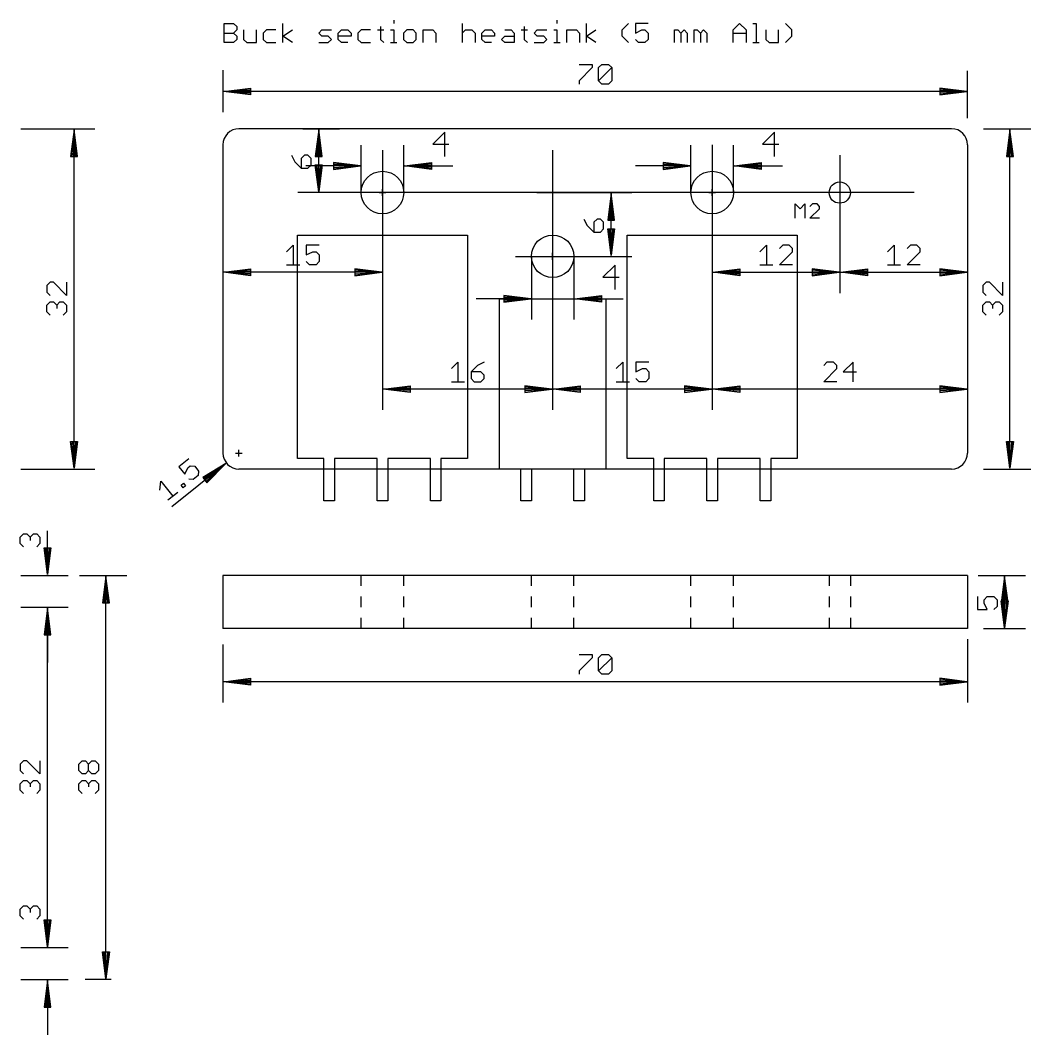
# Model space of a CAD drawing. Extents: x -55 to 231, y -301 to 164.
# Drawn here: x 100.9 to 195.9, y -295.2 to -199.8 of the extents above; entities that cross this region are included whole.
import ezdxf

# ---------------------------------------------------------------- set-up
doc = ezdxf.new("R2010")
doc.units = 0
for name, color, linetype in [('113', 140, 'CONTINUOUS'), ('27', 1, 'CONTINUOUS'), ('47', 7, 'CONTINUOUS')]:
    doc.layers.add(name, color=color, linetype=linetype)

msp = doc.modelspace()

# ---------------------------------------------------------------- linework, layer by layer
at = {"layer": '113'}
for p, q in [((120.1016, -201.8984), (120.1016, -200.1001)), ((120.1016, -200.1001), (121.0008, -200.1001)), ((121.0008, -200.1001), (121.3005, -200.3998)), ((125.6263, -201.8984), (125.6263, -200.1001)), ((136.0547, -199.8003), (136.0547, -200.1001)), ((142.5074, -200.1001), (142.5074, -201.8984)), ((151.4011, -199.8003), (151.4011, -200.1001)), ((154.1707, -201.8984), (154.1707, -200.1001)), ((157.5469, -200.6995), (158.1463, -200.1001)), ((159.9735, -200.1001), (158.7746, -200.1001)), ((158.7746, -200.1001), (158.7746, -200.9992)), ((167.9825, -200.6995), (168.5819, -200.1001)), ((168.5819, -200.1001), (169.1814, -200.6995)), ((169.824, -200.1001), (170.1238, -200.1001)), ((170.1238, -200.1001), (170.1238, -201.8984)), ((173.4928, -200.6995), (172.8933, -200.1001)), ((120.1016, -200.9992), (121.0008, -200.9992)), ((121.3005, -200.6995), (121.0008, -200.9992)), ((121.0008, -200.9992), (121.3005, -201.299)), ((121.3005, -200.3998), (121.3005, -200.6995)), ((121.9432, -200.6995), (121.9432, -201.5987)), ((123.1421, -201.8984), (123.1421, -200.6995)), ((124.0845, -200.6995), (123.7847, -200.9992)), ((123.7847, -200.9992), (123.7847, -201.5987)), ((124.9836, -200.6995), (124.0845, -200.6995)), ((125.6263, -201.299), (126.5255, -200.6995)), ((129.0025, -200.9992), (129.3023, -200.6995)), ((129.3023, -201.299), (129.0025, -200.9992)), ((129.3023, -200.6995), (130.2014, -200.6995)), ((130.8441, -200.9992), (131.1438, -200.6995)), ((130.8441, -201.5987), (130.8441, -200.9992)), ((131.1438, -200.6995), (131.7433, -200.6995)), ((131.7433, -200.6995), (132.043, -200.9992)), ((132.043, -200.9992), (132.043, -201.299)), ((132.9854, -200.6995), (132.6857, -200.9992)), ((132.6857, -200.9992), (132.6857, -201.5987)), ((133.8846, -200.6995), (132.9854, -200.6995)), ((134.5272, -200.6995), (135.1267, -200.6995)), ((134.827, -200.3998), (134.827, -201.5987)), ((135.755, -200.6995), (136.0547, -200.6995)), ((136.0547, -200.6995), (136.0547, -201.8984)), ((137.2824, -200.6995), (136.9827, -200.9992)), ((136.9827, -200.9992), (136.9827, -201.5987)), ((137.8818, -200.6995), (137.2824, -200.6995)), ((138.1816, -200.9992), (137.8818, -200.6995)), ((138.1816, -201.5987), (138.1816, -200.9992)), ((138.8243, -201.8984), (138.8243, -200.6995)), ((138.8243, -200.6995), (139.7234, -200.6995)), ((139.7234, -200.6995), (140.0231, -200.9992)), ((140.0231, -200.9992), (140.0231, -201.8984)), ((142.5074, -200.9992), (142.8071, -200.6995)), ((142.8071, -200.6995), (143.4066, -200.6995)), ((143.4066, -200.6995), (143.7063, -200.9992)), ((143.7063, -200.9992), (143.7063, -201.8984)), ((144.349, -200.9992), (144.6487, -200.6995)), ((144.349, -201.5987), (144.349, -200.9992)), ((144.6487, -200.6995), (145.2481, -200.6995)), ((145.2481, -200.6995), (145.5479, -200.9992)), ((145.5479, -200.9992), (145.5479, -201.299)), ((146.4903, -200.6995), (147.0897, -200.6995)), ((147.0897, -200.6995), (147.3894, -200.9992)), ((147.3894, -200.9992), (147.3894, -201.8984)), ((148.0321, -200.6995), (148.6316, -200.6995)), ((148.3318, -200.3998), (148.3318, -201.5987)), ((149.2598, -200.9992), (149.5595, -200.6995)), ((149.5595, -201.299), (149.2598, -200.9992)), ((149.5595, -200.6995), (150.4587, -200.6995)), ((151.1014, -200.6995), (151.4011, -200.6995)), ((151.4011, -200.6995), (151.4011, -201.8984)), ((152.3291, -201.8984), (152.3291, -200.6995)), ((152.3291, -200.6995), (153.2283, -200.6995)), ((153.2283, -200.6995), (153.528, -200.9992)), ((153.528, -200.9992), (153.528, -201.8984)), ((154.1707, -201.299), (155.0699, -200.6995)), ((157.5469, -201.299), (157.5469, -200.6995)), ((158.7746, -200.9992), (159.3741, -200.6995)), ((159.3741, -200.6995), (159.6738, -200.6995)), ((159.6738, -200.6995), (159.9735, -200.9992)), ((159.9735, -200.9992), (159.9735, -201.5987)), ((162.4578, -201.8984), (162.4578, -200.6995)), ((162.4578, -200.6995), (162.7575, -200.6995)), ((162.7575, -200.6995), (163.0572, -200.9992)), ((163.0572, -200.9992), (163.3569, -200.6995)), ((163.0572, -200.9992), (163.0572, -201.8984)), ((163.3569, -200.6995), (163.6567, -200.9992)), ((163.6567, -200.9992), (163.6567, -201.8984)), ((164.2993, -201.8984), (164.2993, -200.6995)), ((164.2993, -200.6995), (164.5991, -200.6995)), ((164.5991, -200.6995), (164.8988, -200.9992)), ((164.8988, -200.9992), (165.1985, -200.6995)), ((164.8988, -200.9992), (164.8988, -201.8984)), ((165.1985, -200.6995), (165.4982, -200.9992)), ((165.4982, -200.9992), (165.4982, -201.8984)), ((167.9825, -201.8984), (167.9825, -200.6995)), ((167.9825, -200.9992), (169.1814, -200.9992)), ((169.1814, -200.6995), (169.1814, -201.8984)), ((171.0518, -200.6995), (171.0518, -201.5987)), ((172.2507, -201.8984), (172.2507, -200.6995)), ((173.4928, -201.299), (173.4928, -200.6995)), ((121.0008, -201.8984), (120.1016, -201.8984)), ((121.3005, -201.5987), (121.0008, -201.8984)), ((121.3005, -201.299), (121.3005, -201.5987)), ((121.9432, -201.5987), (122.2429, -201.8984)), ((122.2429, -201.8984), (123.1421, -201.8984)), ((123.7847, -201.5987), (124.0845, -201.8984)), ((124.0845, -201.8984), (124.9836, -201.8984)), ((126.5255, -201.8984), (125.6263, -201.299)), ((129.0025, -201.8984), (129.9017, -201.8984)), ((129.9017, -201.299), (129.3023, -201.299)), ((130.2014, -201.5987), (129.9017, -201.299)), ((129.9017, -201.8984), (130.2014, -201.5987)), ((132.043, -201.299), (130.8441, -201.299)), ((131.1438, -201.8984), (130.8441, -201.5987)), ((131.7433, -201.8984), (131.1438, -201.8984)), ((132.6857, -201.5987), (132.9854, -201.8984)), ((132.9854, -201.8984), (133.8846, -201.8984)), ((134.827, -201.5987), (135.1267, -201.8984)), ((135.755, -201.8984), (136.3544, -201.8984)), ((136.9827, -201.5987), (137.2824, -201.8984)), ((137.2824, -201.8984), (137.8818, -201.8984)), ((137.8818, -201.8984), (138.1816, -201.5987)), ((145.5479, -201.299), (144.349, -201.299)), ((144.6487, -201.8984), (144.349, -201.5987)), ((145.2481, -201.8984), (144.6487, -201.8984)), ((146.1905, -201.5987), (146.4903, -201.299)), ((146.4903, -201.8984), (146.1905, -201.5987)), ((146.4903, -201.299), (147.3894, -201.299)), ((147.3894, -201.8984), (146.4903, -201.8984)), ((148.3318, -201.5987), (148.6316, -201.8984)), ((149.2598, -201.8984), (150.159, -201.8984)), ((150.159, -201.299), (149.5595, -201.299)), ((150.4587, -201.5987), (150.159, -201.299)), ((150.159, -201.8984), (150.4587, -201.5987)), ((151.1014, -201.8984), (151.7008, -201.8984)), ((155.0699, -201.8984), (154.1707, -201.299)), ((158.1463, -201.8984), (157.5469, -201.299)), ((159.0743, -201.8984), (158.7746, -201.5987)), ((159.6738, -201.8984), (159.0743, -201.8984)), ((159.9735, -201.5987), (159.6738, -201.8984)), ((169.824, -201.8984), (170.4235, -201.8984)), ((171.0518, -201.5987), (171.3515, -201.8984)), ((171.3515, -201.8984), (172.2507, -201.8984)), ((172.8933, -201.8984), (173.4928, -201.299)), ((188.5, -210), (121.5, -210)), ((120, -211.5), (120, -240.5)), ((190, -211.5), (190, -240.5)), ((188.5, -242), (121.5, -242)), ((177, -252), (120, -252)), ((120, -252), (120, -257)), ((133, -253), (133, -252)), ((137, -253), (137, -252)), ((149, -253), (149, -252)), ((153, -253), (153, -252)), ((164, -253), (164, -252)), ((168, -253), (168, -252)), ((179, -252), (177, -252)), ((177, -252), (177, -253)), ((190, -252), (179, -252)), ((179, -252), (179, -253)), ((190, -252), (190, -257)), ((133, -255), (133, -254)), ((137, -255), (137, -254)), ((149, -255), (149, -254)), ((153, -255), (153, -254)), ((164, -255), (164, -254)), ((168, -255), (168, -254)), ((177, -254), (177, -255)), ((179, -254), (179, -255)), ((133, -257), (133, -256)), ((137, -257), (137, -256)), ((149, -257), (149, -256)), ((153, -257), (153, -256)), ((164, -257), (164, -256)), ((168, -257), (168, -256)), ((177, -256), (177, -257)), ((179, -256), (179, -257)), ((177, -257), (120, -257)), ((179, -257), (177, -257)), ((190, -257), (179, -257))]:
    msp.add_line(p, q, dxfattribs=at)
for centre, radius in [((135, -216), 2), ((166, -216), 2), ((178, -216), 1), ((151, -222), 2)]:
    msp.add_circle(centre, radius, dxfattribs=at)
for centre, start, end in [((121.5, -211.5), 90, 180), ((188.5, -211.5), 0, 90), ((121.5, -240.5), 180, 270), ((188.5, -240.5), 270, 0)]:
    msp.add_arc(centre, 1.5, start, end, dxfattribs=at)
at = {"layer": '27'}
for p, q in [((127, -220), (143, -220)), ((127, -241), (127, -220)), ((143, -220), (143, -241)), ((158, -220), (174, -220)), ((158, -241), (158, -220)), ((174, -220), (174, -241)), ((146, -242), (146, -226)), ((146, -226), (156, -226)), ((156, -226), (156, -242)), ((129.5, -241), (127, -241)), ((129.5, -245), (129.5, -241)), ((134.5, -241), (130.5, -241)), ((130.5, -241), (130.5, -245)), ((134.5, -245), (134.5, -241)), ((139.5, -241), (135.5, -241)), ((135.5, -241), (135.5, -245)), ((139.5, -245), (139.5, -241)), ((143, -241), (140.5, -241)), ((140.5, -241), (140.5, -245)), ((160.5, -241), (158, -241)), ((160.5, -245), (160.5, -241)), ((165.5, -241), (161.5, -241)), ((161.5, -241), (161.5, -245)), ((165.5, -245), (165.5, -241)), ((170.5, -241), (166.5, -241)), ((166.5, -241), (166.5, -245)), ((170.5, -245), (170.5, -241)), ((174, -241), (171.5, -241)), ((171.5, -241), (171.5, -245)), ((148, -242), (146, -242)), ((148, -245), (148, -242)), ((153, -242), (149, -242)), ((149, -242), (149, -245)), ((153, -245), (153, -242)), ((156, -242), (154, -242)), ((154, -242), (154, -245)), ((130.5, -245), (129.5, -245)), ((135.5, -245), (134.5, -245)), ((140.5, -245), (139.5, -245)), ((149, -245), (148, -245)), ((154, -245), (153, -245)), ((161.5, -245), (160.5, -245)), ((166.5, -245), (165.5, -245)), ((171.5, -245), (170.5, -245))]:
    msp.add_line(p, q, dxfattribs=at)
at = {"layer": '47'}
for p, q in [((153.4829, -203.9446), (154.7157, -203.9446)), ((154.7157, -203.9446), (154.7157, -204.2528)), ((155.3245, -204.2528), (155.6327, -203.9446)), ((155.6327, -203.9446), (156.2491, -203.9446)), ((156.2491, -203.9446), (156.5573, -204.2528)), ((120, -204.5), (120, -208.45)), ((154.7157, -204.2528), (153.4829, -205.4856)), ((155.3245, -205.4856), (155.3245, -204.2528)), ((155.3245, -205.4856), (156.5573, -204.2528)), ((156.5573, -204.2528), (156.5573, -205.4856)), ((190, -209), (190, -204.55)), ((153.4829, -205.4856), (153.4829, -205.7938)), ((155.6327, -205.7938), (155.3245, -205.4856)), ((156.2491, -205.7938), (155.6327, -205.7938)), ((156.5573, -205.4856), (156.2491, -205.7938)), ((120.065, -206.5), (122.6, -206.1808)), ((120.065, -206.5), (122.6, -206.24)), ((120.065, -206.5), (122.6, -206.37)), ((189.935, -206.5), (120.065, -206.5)), ((122.6, -206.8192), (120.065, -206.5)), ((122.6, -206.63), (120.065, -206.5)), ((122.6, -206.76), (120.065, -206.5)), ((122.6, -206.1808), (122.6, -206.8192)), ((189.935, -206.5), (187.4, -206.1808)), ((187.4, -206.1808), (187.4, -206.8192)), ((189.935, -206.5), (187.4, -206.24)), ((189.935, -206.5), (187.4, -206.37)), ((187.4, -206.8192), (189.935, -206.5)), ((187.4, -206.63), (189.935, -206.5)), ((187.4, -206.76), (189.935, -206.5)), ((101, -210), (107.95, -210)), ((106, -210.065), (105.6808, -212.6)), ((106, -210.065), (105.74, -212.6)), ((106, -210.065), (105.87, -212.6)), ((106, -241.935), (106, -210.065)), ((106.3192, -212.6), (106, -210.065)), ((106.13, -212.6), (106, -210.065)), ((106.26, -212.6), (106, -210.065)), ((127.5, -210), (130.95, -210)), ((129, -210.065), (128.6808, -212.6)), ((129, -210.065), (128.74, -212.6)), ((129, -210.065), (128.87, -212.6)), ((129, -215.935), (129, -210.065)), ((129.3192, -212.6), (129, -210.065)), ((129.13, -212.6), (129, -210.065)), ((129.26, -212.6), (129, -210.065)), ((140.871, -210.32), (139.727, -211.464)), ((140.871, -212.608), (140.871, -210.32)), ((171.871, -210.32), (170.727, -211.464)), ((171.871, -212.608), (171.871, -210.32)), ((191.5, -210), (195.95, -210)), ((194, -210.065), (193.6808, -212.6)), ((194, -210.065), (193.74, -212.6)), ((194, -210.065), (193.87, -212.6)), ((194, -241.935), (194, -210.065)), ((194.3192, -212.6), (194, -210.065)), ((194.13, -212.6), (194, -210.065)), ((194.26, -212.6), (194, -210.065)), ((133, -216), (133, -211.55)), ((137, -216), (137, -211.55)), ((139.727, -211.464), (141.2523, -211.464)), ((164, -216), (164, -211.55)), ((166, -211.5), (166, -236.45)), ((168, -216), (168, -211.55)), ((170.727, -211.464), (172.2523, -211.464)), ((105.6808, -212.6), (106.3192, -212.6)), ((126.4446, -212.4899), (126.7528, -213.1063)), ((127.6774, -212.4899), (127.3692, -212.7981)), ((127.9856, -212.4899), (127.6774, -212.4899)), ((128.2938, -212.7981), (127.9856, -212.4899)), ((128.6808, -212.6), (129.3192, -212.6)), ((135, -212), (135, -225.45)), ((151, -212), (151, -236.45)), ((178, -212.5), (178, -225.45)), ((193.6808, -212.6), (194.3192, -212.6)), ((126.7528, -213.1063), (127.3692, -213.7227)), ((127.3692, -212.7981), (127.3692, -213.7227)), ((132.935, -213.5), (127.8, -213.5)), ((127.9856, -213.7227), (128.2938, -213.4145)), ((128.2938, -213.4145), (128.2938, -212.7981)), ((129, -215.935), (128.6808, -213.4)), ((128.6808, -213.4), (129.3192, -213.4)), ((129, -215.935), (128.74, -213.4)), ((129, -215.935), (128.87, -213.4)), ((129.3192, -213.4), (129, -215.935)), ((129.13, -213.4), (129, -215.935)), ((129.26, -213.4), (129, -215.935)), ((132.935, -213.5), (130.4, -213.1808)), ((130.4, -213.1808), (130.4, -213.8192)), ((132.935, -213.5), (130.4, -213.24)), ((132.935, -213.5), (130.4, -213.37)), ((130.4, -213.8192), (132.935, -213.5)), ((130.4, -213.63), (132.935, -213.5)), ((130.4, -213.76), (132.935, -213.5)), ((137.065, -213.5), (139.6, -213.1808)), ((137.065, -213.5), (139.6, -213.24)), ((137.065, -213.5), (139.6, -213.37)), ((137.065, -213.5), (141.6172, -213.5)), ((139.6, -213.8192), (137.065, -213.5)), ((139.6, -213.63), (137.065, -213.5)), ((139.6, -213.76), (137.065, -213.5)), ((139.6, -213.1808), (139.6, -213.8192)), ((163.935, -213.5), (158.8, -213.5)), ((163.935, -213.5), (161.4, -213.1808)), ((161.4, -213.1808), (161.4, -213.8192)), ((163.935, -213.5), (161.4, -213.24)), ((163.935, -213.5), (161.4, -213.37)), ((161.4, -213.8192), (163.935, -213.5)), ((161.4, -213.63), (163.935, -213.5)), ((161.4, -213.76), (163.935, -213.5)), ((168.065, -213.5), (170.6, -213.1808)), ((168.065, -213.5), (170.6, -213.24)), ((168.065, -213.5), (170.6, -213.37)), ((168.065, -213.5), (172.6172, -213.5)), ((170.6, -213.8192), (168.065, -213.5)), ((170.6, -213.63), (168.065, -213.5)), ((170.6, -213.76), (168.065, -213.5)), ((170.6, -213.1808), (170.6, -213.8192)), ((127.3692, -213.7227), (127.9856, -213.7227)), ((185, -216), (127.05, -216)), ((134.6808, -216), (135.3192, -216)), ((135, -216.3192), (135, -215.6808)), ((149.5, -216), (158.45, -216)), ((156.5, -216.065), (156.1808, -218.6)), ((156.5, -216.065), (156.24, -218.6)), ((156.5, -216.065), (156.37, -218.6)), ((156.5, -221.935), (156.5, -216.065)), ((156.8192, -218.6), (156.5, -216.065)), ((156.63, -218.6), (156.5, -216.065)), ((156.76, -218.6), (156.5, -216.065)), ((165.6808, -216), (166.3192, -216)), ((166, -216.3192), (166, -215.6808)), ((173.8138, -218.4238), (173.8138, -217.0751)), ((173.8138, -217.0751), (174.2634, -217.5246)), ((174.2634, -217.5246), (174.713, -217.0751)), ((174.713, -217.0751), (174.713, -218.4238)), ((175.4198, -217.0751), (175.195, -217.2998)), ((175.8694, -217.0751), (175.4198, -217.0751)), ((176.0942, -217.2998), (175.8694, -217.0751)), ((176.0942, -217.5246), (176.0942, -217.2998)), ((175.195, -218.4238), (176.0942, -217.5246)), ((176.0942, -218.4238), (175.195, -218.4238)), ((153.9446, -218.4899), (154.2528, -219.1063)), ((154.2528, -219.1063), (154.8692, -219.7227)), ((155.1774, -218.4899), (154.8692, -218.7981)), ((154.8692, -218.7981), (154.8692, -219.7227)), ((155.4856, -218.4899), (155.1774, -218.4899)), ((155.7938, -218.7981), (155.4856, -218.4899)), ((155.4856, -219.7227), (155.7938, -219.4145)), ((155.7938, -219.4145), (155.7938, -218.7981)), ((156.1808, -218.6), (156.8192, -218.6)), ((156.5, -221.935), (156.1808, -219.4)), ((156.1808, -219.4), (156.8192, -219.4)), ((156.5, -221.935), (156.24, -219.4)), ((156.5, -221.935), (156.37, -219.4)), ((156.8192, -219.4), (156.5, -221.935)), ((156.63, -219.4), (156.5, -221.935)), ((156.76, -219.4), (156.5, -221.935)), ((154.8692, -219.7227), (155.4856, -219.7227)), ((125.9829, -221.561), (126.5993, -220.9446)), ((126.5993, -220.9446), (126.5993, -222.7938)), ((129.0573, -220.9446), (127.8245, -220.9446)), ((127.8245, -220.9446), (127.8245, -221.8692)), ((166, -221), (166, -225.45)), ((170.4829, -221.561), (171.0993, -220.9446)), ((171.0993, -220.9446), (171.0993, -222.7938)), ((172.6327, -220.9446), (172.3245, -221.2528)), ((173.2491, -220.9446), (172.6327, -220.9446)), ((173.5573, -221.2528), (173.2491, -220.9446)), ((173.5573, -221.561), (173.5573, -221.2528)), ((178, -221), (178, -225.45)), ((182.4829, -221.561), (183.0993, -220.9446)), ((183.0993, -220.9446), (183.0993, -222.7938)), ((184.6327, -220.9446), (184.3245, -221.2528)), ((185.2491, -220.9446), (184.6327, -220.9446)), ((185.5573, -221.2528), (185.2491, -220.9446)), ((185.5573, -221.561), (185.5573, -221.2528)), ((190, -221), (190, -225.45)), ((127.8245, -221.8692), (128.4409, -221.561)), ((128.4409, -221.561), (128.7491, -221.561)), ((128.7491, -221.561), (129.0573, -221.8692)), ((129.0573, -221.8692), (129.0573, -222.4856)), ((147.5, -222), (158.45, -222)), ((149, -222), (149, -227.95)), ((150.6808, -222), (151.3192, -222)), ((151, -222.3192), (151, -221.6808)), ((153, -222), (153, -227.95)), ((172.3245, -222.7938), (173.5573, -221.561)), ((184.3245, -222.7938), (185.5573, -221.561)), ((120, -222.5), (120, -225.45)), ((120.065, -223.5), (122.6, -223.1808)), ((122.6, -223.1808), (122.6, -223.8192)), ((125.9829, -222.7938), (127.2157, -222.7938)), ((128.1327, -222.7938), (127.8245, -222.4856)), ((128.7491, -222.7938), (128.1327, -222.7938)), ((129.0573, -222.4856), (128.7491, -222.7938)), ((134.935, -223.5), (132.4, -223.1808)), ((132.4, -223.1808), (132.4, -223.8192)), ((135, -222.5), (135, -236.45)), ((151, -222.5), (151, -236.45)), ((156.871, -222.82), (155.727, -223.964)), ((156.871, -225.108), (156.871, -222.82)), ((166.065, -223.5), (168.6, -223.1808)), ((168.6, -223.1808), (168.6, -223.8192)), ((170.4829, -222.7938), (171.7157, -222.7938)), ((173.5573, -222.7938), (172.3245, -222.7938)), ((177.935, -223.5), (175.4, -223.1808)), ((175.4, -223.1808), (175.4, -223.8192)), ((178.065, -223.5), (180.6, -223.1808)), ((180.6, -223.1808), (180.6, -223.8192)), ((182.4829, -222.7938), (183.7157, -222.7938)), ((185.5573, -222.7938), (184.3245, -222.7938)), ((189.935, -223.5), (187.4, -223.1808)), ((187.4, -223.1808), (187.4, -223.8192)), ((120.065, -223.5), (122.6, -223.24)), ((120.065, -223.5), (122.6, -223.37)), ((134.935, -223.5), (120.065, -223.5)), ((122.6, -223.8192), (120.065, -223.5)), ((122.6, -223.63), (120.065, -223.5)), ((122.6, -223.76), (120.065, -223.5)), ((134.935, -223.5), (132.4, -223.24)), ((134.935, -223.5), (132.4, -223.37)), ((132.4, -223.8192), (134.935, -223.5)), ((132.4, -223.63), (134.935, -223.5)), ((132.4, -223.76), (134.935, -223.5)), ((155.727, -223.964), (157.2523, -223.964)), ((166.065, -223.5), (168.6, -223.24)), ((166.065, -223.5), (168.6, -223.37)), ((166.065, -223.5), (177.935, -223.5)), ((168.6, -223.8192), (166.065, -223.5)), ((168.6, -223.63), (166.065, -223.5)), ((168.6, -223.76), (166.065, -223.5)), ((177.935, -223.5), (175.4, -223.24)), ((177.935, -223.5), (175.4, -223.37)), ((175.4, -223.8192), (177.935, -223.5)), ((175.4, -223.63), (177.935, -223.5)), ((175.4, -223.76), (177.935, -223.5)), ((178.065, -223.5), (180.6, -223.24)), ((178.065, -223.5), (180.6, -223.37)), ((178.065, -223.5), (189.935, -223.5)), ((180.6, -223.8192), (178.065, -223.5)), ((180.6, -223.63), (178.065, -223.5)), ((180.6, -223.76), (178.065, -223.5)), ((189.935, -223.5), (187.4, -223.24)), ((189.935, -223.5), (187.4, -223.37)), ((187.4, -223.8192), (189.935, -223.5)), ((187.4, -223.63), (189.935, -223.5)), ((187.4, -223.76), (189.935, -223.5)), ((103.7528, -224.4427), (103.4446, -224.7509)), ((103.4446, -224.7509), (103.4446, -225.3673)), ((104.061, -224.4427), (103.7528, -224.4427)), ((105.2938, -225.6755), (104.061, -224.4427)), ((105.2938, -224.4427), (105.2938, -225.6755)), ((191.7528, -224.4427), (191.4446, -224.7509)), ((191.4446, -224.7509), (191.4446, -225.3673)), ((192.061, -224.4427), (191.7528, -224.4427)), ((193.2938, -225.6755), (192.061, -224.4427)), ((193.2938, -224.4427), (193.2938, -225.6755)), ((103.4446, -225.3673), (103.7528, -225.6755)), ((148.935, -226), (143.8, -226)), ((148.935, -226), (146.4, -225.6808)), ((146.4, -225.6808), (146.4, -226.3192)), ((148.935, -226), (146.4, -225.74)), ((148.935, -226), (146.4, -225.87)), ((146.4, -226.3192), (148.935, -226)), ((146.4, -226.13), (148.935, -226)), ((146.4, -226.26), (148.935, -226)), ((153.065, -226), (155.6, -225.6808)), ((153.065, -226), (155.6, -225.74)), ((153.065, -226), (155.6, -225.87)), ((153.065, -226), (157.6172, -226)), ((155.6, -226.3192), (153.065, -226)), ((155.6, -226.13), (153.065, -226)), ((155.6, -226.26), (153.065, -226)), ((155.6, -225.6808), (155.6, -226.3192)), ((191.4446, -225.3673), (191.7528, -225.6755)), ((103.4446, -226.5925), (103.7528, -226.2843)), ((103.4446, -227.2089), (103.4446, -226.5925)), ((103.7528, -226.2843), (104.061, -226.2843)), ((104.061, -226.2843), (104.3692, -226.5925)), ((104.3692, -226.5925), (104.6774, -226.2843)), ((104.3692, -226.5925), (104.3692, -226.9007)), ((104.6774, -226.2843), (104.9856, -226.2843)), ((104.9856, -226.2843), (105.2938, -226.5925)), ((105.2938, -226.5925), (105.2938, -227.2089)), ((191.4446, -226.5925), (191.7528, -226.2843)), ((191.4446, -227.2089), (191.4446, -226.5925)), ((191.7528, -226.2843), (192.061, -226.2843)), ((192.061, -226.2843), (192.3692, -226.5925)), ((192.3692, -226.5925), (192.6774, -226.2843)), ((192.3692, -226.5925), (192.3692, -226.9007)), ((192.6774, -226.2843), (192.9856, -226.2843)), ((192.9856, -226.2843), (193.2938, -226.5925)), ((193.2938, -226.5925), (193.2938, -227.2089)), ((103.7528, -227.5171), (103.4446, -227.2089)), ((105.2938, -227.2089), (104.9856, -227.5171)), ((190, -228), (190, -236.45)), ((191.7528, -227.5171), (191.4446, -227.2089)), ((193.2938, -227.2089), (192.9856, -227.5171)), ((166, -230.5), (166, -236.45)), ((141.4829, -232.561), (142.0993, -231.9446)), ((142.0993, -231.9446), (142.0993, -233.7938)), ((143.9409, -232.2528), (143.3245, -232.8692)), ((144.5573, -231.9446), (143.9409, -232.2528)), ((156.9829, -232.561), (157.5993, -231.9446)), ((157.5993, -231.9446), (157.5993, -233.7938)), ((160.0573, -231.9446), (158.8245, -231.9446)), ((158.8245, -231.9446), (158.8245, -232.8692)), ((158.8245, -232.8692), (159.4409, -232.561)), ((159.4409, -232.561), (159.7491, -232.561)), ((159.7491, -232.561), (160.0573, -232.8692)), ((176.7911, -231.9446), (176.4829, -232.2528)), ((176.4829, -233.7938), (177.7157, -232.561)), ((177.4075, -231.9446), (176.7911, -231.9446)), ((177.7157, -232.2528), (177.4075, -231.9446)), ((177.7157, -232.561), (177.7157, -232.2528)), ((179.2491, -231.9446), (178.3245, -232.8692)), ((179.2491, -233.7938), (179.2491, -231.9446)), ((143.3245, -232.8692), (143.3245, -233.4856)), ((144.2491, -232.8692), (143.3245, -232.8692)), ((143.3245, -233.4856), (143.6327, -233.7938)), ((144.5573, -233.1774), (144.2491, -232.8692)), ((144.2491, -233.7938), (144.5573, -233.4856)), ((144.5573, -233.4856), (144.5573, -233.1774)), ((159.1327, -233.7938), (158.8245, -233.4856)), ((160.0573, -233.4856), (159.7491, -233.7938)), ((160.0573, -232.8692), (160.0573, -233.4856)), ((178.3245, -232.8692), (179.5573, -232.8692)), ((135.065, -234.5), (137.6, -234.1808)), ((135.065, -234.5), (137.6, -234.24)), ((135.065, -234.5), (137.6, -234.37)), ((150.935, -234.5), (135.065, -234.5)), ((137.6, -234.8192), (135.065, -234.5)), ((137.6, -234.63), (135.065, -234.5)), ((137.6, -234.76), (135.065, -234.5)), ((137.6, -234.1808), (137.6, -234.8192)), ((141.4829, -233.7938), (142.7157, -233.7938)), ((143.6327, -233.7938), (144.2491, -233.7938)), ((150.935, -234.5), (148.4, -234.1808)), ((148.4, -234.1808), (148.4, -234.8192)), ((150.935, -234.5), (148.4, -234.24)), ((150.935, -234.5), (148.4, -234.37)), ((148.4, -234.8192), (150.935, -234.5)), ((148.4, -234.63), (150.935, -234.5)), ((148.4, -234.76), (150.935, -234.5)), ((151.065, -234.5), (153.6, -234.1808)), ((151.065, -234.5), (153.6, -234.24)), ((151.065, -234.5), (153.6, -234.37)), ((165.935, -234.5), (151.065, -234.5)), ((153.6, -234.8192), (151.065, -234.5)), ((153.6, -234.63), (151.065, -234.5)), ((153.6, -234.76), (151.065, -234.5)), ((153.6, -234.1808), (153.6, -234.8192)), ((156.9829, -233.7938), (158.2157, -233.7938)), ((159.7491, -233.7938), (159.1327, -233.7938)), ((165.935, -234.5), (163.4, -234.1808)), ((163.4, -234.1808), (163.4, -234.8192)), ((165.935, -234.5), (163.4, -234.24)), ((165.935, -234.5), (163.4, -234.37)), ((163.4, -234.8192), (165.935, -234.5)), ((163.4, -234.63), (165.935, -234.5)), ((163.4, -234.76), (165.935, -234.5)), ((166.065, -234.5), (168.6, -234.1808)), ((166.065, -234.5), (168.6, -234.24)), ((166.065, -234.5), (168.6, -234.37)), ((189.935, -234.5), (166.065, -234.5)), ((168.6, -234.8192), (166.065, -234.5)), ((168.6, -234.63), (166.065, -234.5)), ((168.6, -234.76), (166.065, -234.5)), ((168.6, -234.1808), (168.6, -234.8192)), ((177.7157, -233.7938), (176.4829, -233.7938)), ((189.935, -234.5), (187.4, -234.1808)), ((187.4, -234.1808), (187.4, -234.8192)), ((189.935, -234.5), (187.4, -234.24)), ((189.935, -234.5), (187.4, -234.37)), ((187.4, -234.8192), (189.935, -234.5)), ((187.4, -234.63), (189.935, -234.5)), ((187.4, -234.76), (189.935, -234.5)), ((106, -241.935), (105.6808, -239.4)), ((105.6808, -239.4), (106.3192, -239.4)), ((106, -241.935), (105.74, -239.4)), ((106, -241.935), (105.87, -239.4)), ((106.3192, -239.4), (106, -241.935)), ((106.13, -239.4), (106, -241.935)), ((106.26, -239.4), (106, -241.935)), ((194, -241.935), (193.6808, -239.4)), ((193.6808, -239.4), (194.3192, -239.4)), ((194, -241.935), (193.74, -239.4)), ((194, -241.935), (193.87, -239.4)), ((194.3192, -239.4), (194, -241.935)), ((194.13, -239.4), (194, -241.935)), ((194.26, -239.4), (194, -241.935)), ((121.5, -240.8192), (121.5, -240.1808)), ((116.7791, -241.0331), (115.8435, -241.7827)), ((121.1808, -240.5), (121.8192, -240.5)), ((101, -242), (107.95, -242)), ((120.2779, -241.4776), (115.1899, -245.5481)), ((115.8435, -241.7827), (116.4057, -242.4845)), ((116.4057, -242.4845), (116.6861, -241.8758)), ((116.6861, -241.8758), (116.92, -241.6884)), ((116.92, -241.6884), (117.3413, -241.7349)), ((117.3413, -241.7349), (117.7161, -242.2027)), ((117.7161, -242.2027), (117.6696, -242.624)), ((120.2779, -241.4776), (118.099, -242.812)), ((120.2779, -241.4776), (118.136, -242.8582)), ((120.2779, -241.4776), (118.2172, -242.9597)), ((118.3796, -243.1628), (120.2779, -241.4776)), ((118.4609, -243.2643), (120.2779, -241.4776)), ((118.4979, -243.3105), (120.2779, -241.4776)), ((191.5, -242), (195.95, -242)), ((114.0625, -243.9777), (114.1555, -243.1351)), ((114.1555, -243.1351), (115.2799, -244.5386)), ((117.2018, -242.9988), (116.7805, -242.9523)), ((117.6696, -242.624), (117.2018, -242.9988)), ((118.099, -242.812), (118.4979, -243.3105)), ((114.8121, -244.9134), (115.7477, -244.1638)), ((116.0619, -243.528), (116.2958, -243.3406)), ((116.2493, -243.7619), (116.0619, -243.528)), ((116.4832, -243.5745), (116.2493, -243.7619)), ((116.2958, -243.3406), (116.4832, -243.5745)), ((103.5, -251.935), (103.5, -247.8023)), ((100.9446, -248.3992), (101.2528, -248.091)), ((100.9446, -249.0156), (100.9446, -248.3992)), ((101.2528, -248.091), (101.561, -248.091)), ((101.561, -248.091), (101.8692, -248.3992)), ((101.8692, -248.3992), (102.1774, -248.091)), ((101.8692, -248.3992), (101.8692, -248.7074)), ((102.1774, -248.091), (102.4856, -248.091)), ((102.4856, -248.091), (102.7938, -248.3992)), ((102.7938, -248.3992), (102.7938, -249.0156)), ((101.2528, -249.3238), (100.9446, -249.0156)), ((102.7938, -249.0156), (102.4856, -249.3238)), ((103.5, -251.935), (103.1808, -249.4)), ((103.1808, -249.4), (103.8192, -249.4)), ((103.5, -251.935), (103.24, -249.4)), ((103.5, -251.935), (103.37, -249.4)), ((103.8192, -249.4), (103.5, -251.935)), ((103.63, -249.4), (103.5, -251.935)), ((103.76, -249.4), (103.5, -251.935)), ((101, -252), (105.45, -252)), ((106.5, -252), (110.95, -252)), ((109, -252.065), (108.6808, -254.6)), ((109, -252.065), (108.74, -254.6)), ((109, -252.065), (108.87, -254.6)), ((109, -289.935), (109, -252.065)), ((109.3192, -254.6), (109, -252.065)), ((109.13, -254.6), (109, -252.065)), ((109.26, -254.6), (109, -252.065)), ((191, -252), (195.45, -252)), ((193.5, -252.065), (193.1808, -254.6)), ((193.5, -252.065), (193.24, -254.6)), ((193.5, -252.065), (193.37, -254.6)), ((193.5, -256.935), (193.5, -252.065)), ((193.8192, -254.6), (193.5, -252.065)), ((193.63, -254.6), (193.5, -252.065)), ((193.76, -254.6), (193.5, -252.065)), ((108.6808, -254.6), (109.3192, -254.6)), ((190.9446, -253.9899), (190.9446, -255.2227)), ((191.561, -254.2981), (191.8692, -253.9899)), ((191.561, -254.6063), (191.561, -254.2981)), ((191.8692, -255.2227), (191.561, -254.6063)), ((191.8692, -253.9899), (192.4856, -253.9899)), ((192.4856, -253.9899), (192.7938, -254.2981)), ((192.7938, -254.2981), (192.7938, -254.9145)), ((193.5, -256.935), (193.1808, -254.4)), ((193.1808, -254.4), (193.8192, -254.4)), ((193.1808, -254.6), (193.8192, -254.6)), ((193.5, -256.935), (193.24, -254.4)), ((193.5, -256.935), (193.37, -254.4)), ((193.8192, -254.4), (193.5, -256.935)), ((193.63, -254.4), (193.5, -256.935)), ((193.76, -254.4), (193.5, -256.935)), ((101, -255), (105.45, -255)), ((102, -255), (105.45, -255)), ((103.5, -255.065), (103.1808, -257.6)), ((103.5, -255.065), (103.1808, -257.6)), ((103.5, -255.065), (103.24, -257.6)), ((103.5, -255.065), (103.24, -257.6)), ((103.5, -255.065), (103.37, -257.6)), ((103.5, -255.065), (103.37, -257.6)), ((103.5, -255.065), (103.5, -260.2)), ((103.8192, -257.6), (103.5, -255.065)), ((103.63, -257.6), (103.5, -255.065)), ((103.76, -257.6), (103.5, -255.065)), ((103.5, -286.935), (103.5, -255.065)), ((103.8192, -257.6), (103.5, -255.065)), ((103.63, -257.6), (103.5, -255.065)), ((103.76, -257.6), (103.5, -255.065)), ((190.9446, -255.2227), (191.8692, -255.2227)), ((192.7938, -254.9145), (192.4856, -255.2227)), ((191.5, -257), (195.45, -257)), ((103.1808, -257.6), (103.8192, -257.6)), ((103.1808, -257.6), (103.8192, -257.6)), ((120, -258.5), (120, -263.95)), ((190, -258), (190, -263.95)), ((153.4829, -259.4446), (154.7157, -259.4446)), ((154.7157, -259.4446), (154.7157, -259.7528)), ((155.3245, -259.7528), (155.6327, -259.4446)), ((155.6327, -259.4446), (156.2491, -259.4446)), ((156.2491, -259.4446), (156.5573, -259.7528)), ((154.7157, -259.7528), (153.4829, -260.9856)), ((155.3245, -260.9856), (155.3245, -259.7528)), ((155.3245, -260.9856), (156.5573, -259.7528)), ((156.5573, -259.7528), (156.5573, -260.9856)), ((153.4829, -260.9856), (153.4829, -261.2938)), ((155.6327, -261.2938), (155.3245, -260.9856)), ((156.2491, -261.2938), (155.6327, -261.2938)), ((156.5573, -260.9856), (156.2491, -261.2938)), ((120.065, -262), (122.6, -261.6808)), ((120.065, -262), (122.6, -261.74)), ((120.065, -262), (122.6, -261.87)), ((189.935, -262), (120.065, -262)), ((122.6, -262.3192), (120.065, -262)), ((122.6, -262.13), (120.065, -262)), ((122.6, -262.26), (120.065, -262)), ((122.6, -261.6808), (122.6, -262.3192)), ((189.935, -262), (187.4, -261.6808)), ((187.4, -261.6808), (187.4, -262.3192)), ((189.935, -262), (187.4, -261.74)), ((189.935, -262), (187.4, -261.87)), ((187.4, -262.3192), (189.935, -262)), ((187.4, -262.13), (189.935, -262)), ((187.4, -262.26), (189.935, -262)), ((101.2528, -269.4427), (100.9446, -269.7509)), ((100.9446, -269.7509), (100.9446, -270.3673)), ((101.561, -269.4427), (101.2528, -269.4427)), ((102.7938, -270.6755), (101.561, -269.4427)), ((102.7938, -269.4427), (102.7938, -270.6755)), ((106.4446, -269.7509), (106.7528, -269.4427)), ((106.4446, -270.3673), (106.4446, -269.7509)), ((106.7528, -269.4427), (107.061, -269.4427)), ((107.061, -269.4427), (107.3692, -269.7509)), ((107.3692, -269.7509), (107.6774, -269.4427)), ((107.3692, -270.3673), (107.3692, -269.7509)), ((107.6774, -269.4427), (107.9856, -269.4427)), ((107.9856, -269.4427), (108.2938, -269.7509)), ((108.2938, -269.7509), (108.2938, -270.3673)), ((100.9446, -270.3673), (101.2528, -270.6755)), ((106.7528, -270.6755), (106.4446, -270.3673)), ((107.061, -270.6755), (106.7528, -270.6755)), ((107.3692, -270.3673), (107.061, -270.6755)), ((107.6774, -270.6755), (107.3692, -270.3673)), ((107.9856, -270.6755), (107.6774, -270.6755)), ((108.2938, -270.3673), (107.9856, -270.6755)), ((100.9446, -271.5925), (101.2528, -271.2843)), ((100.9446, -272.2089), (100.9446, -271.5925)), ((101.2528, -271.2843), (101.561, -271.2843)), ((101.561, -271.2843), (101.8692, -271.5925)), ((101.8692, -271.5925), (102.1774, -271.2843)), ((101.8692, -271.5925), (101.8692, -271.9007)), ((102.1774, -271.2843), (102.4856, -271.2843)), ((102.4856, -271.2843), (102.7938, -271.5925)), ((102.7938, -271.5925), (102.7938, -272.2089)), ((106.4446, -271.5925), (106.7528, -271.2843)), ((106.4446, -272.2089), (106.4446, -271.5925)), ((106.7528, -271.2843), (107.061, -271.2843)), ((107.061, -271.2843), (107.3692, -271.5925)), ((107.3692, -271.5925), (107.6774, -271.2843)), ((107.3692, -271.5925), (107.3692, -271.9007)), ((107.6774, -271.2843), (107.9856, -271.2843)), ((107.9856, -271.2843), (108.2938, -271.5925)), ((108.2938, -271.5925), (108.2938, -272.2089)), ((101.2528, -272.5171), (100.9446, -272.2089)), ((102.7938, -272.2089), (102.4856, -272.5171)), ((106.7528, -272.5171), (106.4446, -272.2089)), ((108.2938, -272.2089), (107.9856, -272.5171)), ((100.9446, -283.3992), (101.2528, -283.091)), ((101.2528, -283.091), (101.561, -283.091)), ((101.561, -283.091), (101.8692, -283.3992)), ((101.8692, -283.3992), (102.1774, -283.091)), ((102.1774, -283.091), (102.4856, -283.091)), ((102.4856, -283.091), (102.7938, -283.3992)), ((103.5, -286.935), (103.5, -282.8023)), ((100.9446, -284.0156), (100.9446, -283.3992)), ((101.2528, -284.3238), (100.9446, -284.0156)), ((101.8692, -283.3992), (101.8692, -283.7074)), ((102.7938, -284.0156), (102.4856, -284.3238)), ((102.7938, -283.3992), (102.7938, -284.0156)), ((103.5, -286.935), (103.1808, -284.4)), ((103.1808, -284.4), (103.8192, -284.4)), ((103.5, -286.935), (103.1808, -284.4)), ((103.1808, -284.4), (103.8192, -284.4)), ((103.5, -286.935), (103.24, -284.4)), ((103.5, -286.935), (103.24, -284.4)), ((103.5, -286.935), (103.37, -284.4)), ((103.5, -286.935), (103.37, -284.4)), ((103.8192, -284.4), (103.5, -286.935)), ((103.63, -284.4), (103.5, -286.935)), ((103.76, -284.4), (103.5, -286.935)), ((103.8192, -284.4), (103.5, -286.935)), ((103.63, -284.4), (103.5, -286.935)), ((103.76, -284.4), (103.5, -286.935)), ((101, -287), (105.45, -287)), ((102.5, -287), (105.45, -287)), ((109, -289.935), (108.6808, -287.4)), ((108.6808, -287.4), (109.3192, -287.4)), ((109, -289.935), (108.74, -287.4)), ((109, -289.935), (108.87, -287.4)), ((109.3192, -287.4), (109, -289.935)), ((109.13, -287.4), (109, -289.935)), ((109.26, -287.4), (109, -289.935)), ((101, -290), (105.45, -290)), ((109.5, -290), (107.05, -290)), ((103.5, -290.065), (103.1808, -292.6)), ((103.5, -290.065), (103.24, -292.6)), ((103.5, -290.065), (103.37, -292.6)), ((103.5, -290.065), (103.5, -295.2)), ((103.8192, -292.6), (103.5, -290.065)), ((103.63, -292.6), (103.5, -290.065)), ((103.76, -292.6), (103.5, -290.065)), ((103.1808, -292.6), (103.8192, -292.6))]:
    msp.add_line(p, q, dxfattribs=at)

doc.saveas('drawing.dxf')
